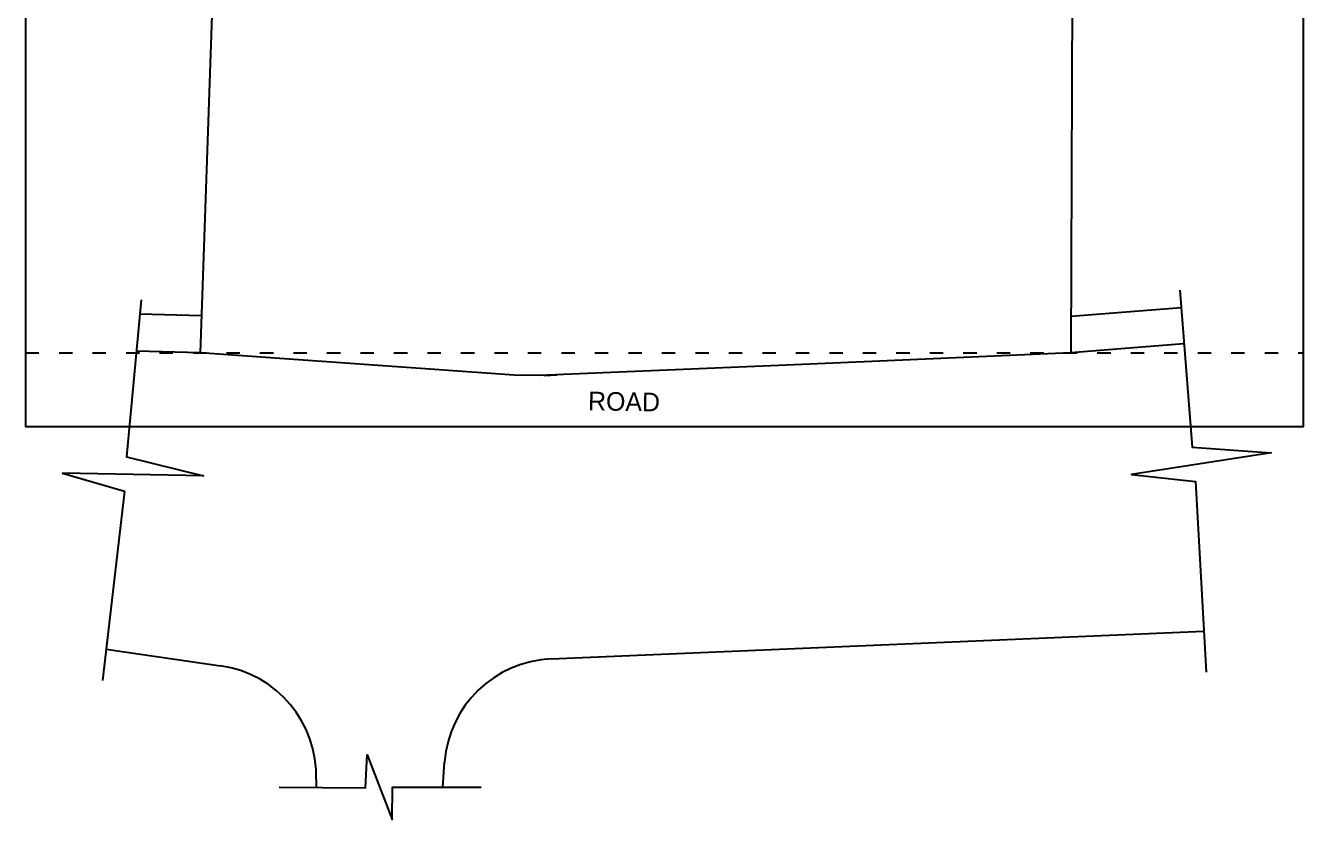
# Model space of a CAD drawing. Header units: inches. Extents: x -706 to 45253, y -3984 to 13819.
# Drawn here: x 35103 to 38537, y 3575 to 5709 of the extents above; entities that cross this region are included whole.
import ezdxf

# ---------------------------------------------------------------- set-up
doc = ezdxf.new("R2010")
doc.units = ezdxf.units.IN
doc.linetypes.add('ACAD_ISO03W100', pattern=[30, 12, -18])
doc.layers.add('BC-BOUNDARY', color=3, linetype='ByLayer')
doc.layers.add('BC-WHITECOLOR', color=7, linetype='Continuous')
doc.styles.add('style2', font='FreeSans.ttf')

msp = doc.modelspace()

# ---------------------------------------------------------------- linework, layer by layer
at = {"linetype": 'ACAD_ISO03W100', "ltscale": 3}
msp.add_line((35103.07, 4829.18), (38537.1, 4829.18), dxfattribs=at)
at = {"layer": 'BC-BOUNDARY'}
for p, q in [((35640.1, 6763.18), (35572.11, 4829.18)), ((37915.79, 5829.38), (37912.36, 4829.18)), ((36415.76, 4769.64), (35572.11, 4829.18)), ((37912.36, 4829.18), (37397.71, 4806.94)), ((37127.03, 4795.15), (36484.27, 4768.11)), ((37397.71, 4806.94), (37127.03, 4795.15)), ((36484.27, 4768.11), (36415.76, 4769.64)), ((36531.99, 4769.43), (36496.38, 4767.84))]:
    msp.add_line(p, q, dxfattribs=at)
at = {"layer": 'BC-WHITECOLOR'}
for p, q in [((37912.7, 4927.7), (38208.29, 4950.94)), ((35575.63, 4929.12), (35409.99, 4933.56)), ((36515.63, 4006.61), (38269.65, 4080.94)), ((35319.86, 4032.67), (35627.3, 3988.23)), ((36224.11, 3662.07), (36229.18, 3729.39)), ((35884.25, 3682.25), (35883.61, 3660.96))]:
    msp.add_line(p, q, dxfattribs=at)
at = {"layer": 'BC-WHITECOLOR', "ltscale": 0.02}
for p, q in [((38215.9, 4853.47), (37912.36, 4829.18)), ((35572.11, 4829.18), (35400.8, 4833.77))]:
    msp.add_line(p, q, dxfattribs=at)
at = {"layer": 'BC-WHITECOLOR'}
for points in [[(38204.65, 4997.46), (38237.63, 4575.33), (38450.16, 4560.06), (38075.24, 4502.36), (38247.25, 4483.14), (38275.77, 3971.23)], [(35413.49, 4971.61), (35374.66, 4549.98), (35581.55, 4499.01), (35202.27, 4505.5), (35368.57, 4457.49), (35310.17, 3948.12)], [(35784.96, 3661.8), (36016.62, 3659.84), (36020.86, 3748.71), (36088.13, 3575.06), (36088.86, 3661.93), (36327.64, 3662.17)]]:
    msp.add_lwpolyline(points, dxfattribs=at)
for centre, start, end in [((35584.39, 3691.31), 358.26938, 81.77505), ((36528.33, 3706.88), 92.42643, 175.69658)]:
    msp.add_arc(centre, 300, start, end, dxfattribs=at)
at = {"layer": 'Defpoints'}
msp.add_lwpolyline([(35103.07, 9335.67), (35103.07, 4631.15), (38537.1, 4631.15), (38537.1, 9335.67)], close=True, dxfattribs=at)

# ---------------------------------------------------------------- texts
at = {"layer": 'BC-WHITECOLOR', "insert": (36615.25, 4724.95), "char_height": 50, "width": 113.9495, "attachment_point": 1, "rotation": 359.02008, "style": 'style2'}
msp.add_mtext('{\\fFreeSans|b0|i0|c0|p18;ROAD}', dxfattribs=at)

doc.saveas('drawing.dxf')
